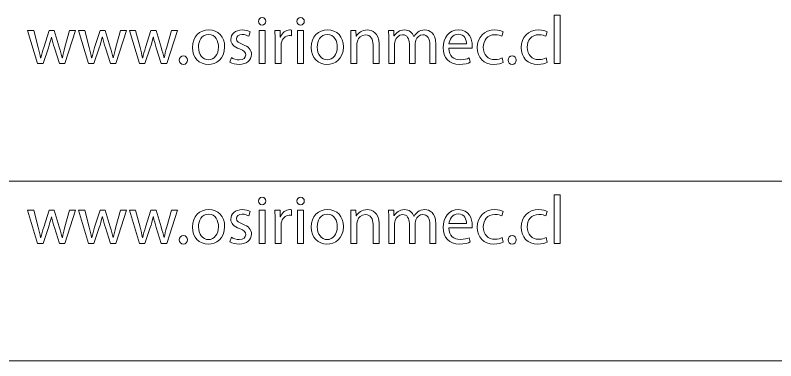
# Model space of a CAD drawing. Header units: inches. Extents: x 4400 to 4800, y 4100 to 4300.
# Drawn here: x 4435.5 to 4491.3, y 4127.5 to 4152.9 of the extents above; entities that cross this region are included whole.
import ezdxf

# ---------------------------------------------------------------- set-up
doc = ezdxf.new("R2010")
doc.units = ezdxf.units.IN
doc.header["$MEASUREMENT"] = 0
doc.layers.add('Capa 1', color=7, linetype='Continuous')

# ---------------------------------------------------------------- blocks, each defined once
blk = doc.blocks.new('block 13')
at = {"layer": 'Capa 1', "color": 1, "lineweight": 9, "true_color": 0xff0000}
for points in [[(4475.055, 4152.876), (4475.495, 4152.876), (4475.495, 4149.325), (4475.055, 4149.325), (4475.055, 4152.876)], [(4453.401, 4149.325), (4453.401, 4151.746), (4453.84, 4151.746), (4453.84, 4149.325), (4453.401, 4149.325)], [(4456.225, 4149.325), (4456.225, 4151.746), (4456.665, 4151.746), (4456.665, 4149.325), (4456.225, 4149.325)]]:
    blk.add_lwpolyline(points, dxfattribs=at)
for points, knots in [([(4453.89, 4152.426), (4453.896, 4152.275), (4453.785, 4152.156), (4453.61, 4152.156), (4453.455, 4152.156), (4453.345, 4152.275), (4453.345, 4152.426), (4453.345, 4152.581), (4453.46, 4152.701), (4453.62, 4152.701), (4453.785, 4152.701), (4453.89, 4152.581), (4453.89, 4152.426)], [0, 0, 0, 0, 1, 1, 1, 2, 2, 2, 3, 3, 3, 4, 4, 4, 4]), ([(4456.715, 4152.426), (4456.72, 4152.275), (4456.61, 4152.156), (4456.435, 4152.156), (4456.28, 4152.156), (4456.17, 4152.275), (4456.17, 4152.426), (4456.17, 4152.581), (4456.285, 4152.701), (4456.445, 4152.701), (4456.61, 4152.701), (4456.715, 4152.581), (4456.715, 4152.426)], [0, 0, 0, 0, 1, 1, 1, 2, 2, 2, 3, 3, 3, 4, 4, 4, 4]), ([(4450.866, 4150.555), (4450.866, 4149.66), (4450.246, 4149.27), (4449.661, 4149.27), (4449.006, 4149.27), (4448.501, 4149.75), (4448.501, 4150.515), (4448.501, 4151.325), (4449.03, 4151.8), (4449.7, 4151.8), (4450.396, 4151.8), (4450.866, 4151.295), (4450.866, 4150.555)], [0, 0, 0, 0, 1, 1, 1, 2, 2, 2, 3, 3, 3, 4, 4, 4, 4]), ([(4451.36, 4149.775), (4451.49, 4149.69), (4451.72, 4149.6), (4451.94, 4149.6), (4452.26, 4149.6), (4452.41, 4149.76), (4452.41, 4149.96), (4452.41, 4150.17), (4452.285, 4150.285), (4451.96, 4150.405), (4451.525, 4150.56), (4451.32, 4150.8), (4451.32, 4151.09), (4451.32, 4151.48), (4451.635, 4151.8), (4452.155, 4151.8), (4452.4, 4151.8), (4452.615, 4151.73), (4452.75, 4151.65), (4452.75, 4151.65), (4452.64, 4151.33), (4452.64, 4151.33), (4452.545, 4151.39), (4452.37, 4151.47), (4452.145, 4151.47), (4451.885, 4151.47), (4451.74, 4151.32), (4451.74, 4151.14), (4451.74, 4150.94), (4451.885, 4150.85), (4452.2, 4150.73), (4452.62, 4150.57), (4452.836, 4150.36), (4452.836, 4150), (4452.836, 4149.575), (4452.505, 4149.275), (4451.93, 4149.275), (4451.665, 4149.275), (4451.42, 4149.34), (4451.25, 4149.44), (4451.25, 4149.44), (4451.36, 4149.775), (4451.36, 4149.775)], [0, 0, 0, 0, 1, 1, 1, 2, 2, 2, 3, 3, 3, 4, 4, 4, 5, 5, 5, 6, 6, 6, 7, 7, 7, 8, 8, 8, 9, 9, 9, 10, 10, 10, 11, 11, 11, 12, 12, 12, 13, 13, 13, 14, 14, 14, 14]), ([(4454.57, 4150.99), (4454.57, 4151.275), (4454.565, 4151.52), (4454.55, 4151.746), (4454.55, 4151.746), (4454.935, 4151.746), (4454.935, 4151.746), (4454.935, 4151.746), (4454.95, 4151.27), (4454.95, 4151.27), (4454.95, 4151.27), (4454.97, 4151.27), (4454.97, 4151.27), (4455.08, 4151.595), (4455.346, 4151.8), (4455.641, 4151.8), (4455.69, 4151.8), (4455.726, 4151.796), (4455.766, 4151.786), (4455.766, 4151.786), (4455.766, 4151.37), (4455.766, 4151.37), (4455.72, 4151.38), (4455.676, 4151.385), (4455.615, 4151.385), (4455.305, 4151.385), (4455.086, 4151.15), (4455.026, 4150.82), (4455.016, 4150.76), (4455.006, 4150.69), (4455.006, 4150.615), (4455.006, 4150.615), (4455.006, 4149.325), (4455.006, 4149.325), (4455.006, 4149.325), (4454.57, 4149.325), (4454.57, 4149.325), (4454.57, 4149.325), (4454.57, 4150.99), (4454.57, 4150.99)], [0, 0, 0, 0, 1, 1, 1, 2, 2, 2, 3, 3, 3, 4, 4, 4, 5, 5, 5, 6, 6, 6, 7, 7, 7, 8, 8, 8, 9, 9, 9, 10, 10, 10, 11, 11, 11, 12, 12, 12, 13, 13, 13, 13]), ([(4459.585, 4150.555), (4459.585, 4149.66), (4458.965, 4149.27), (4458.38, 4149.27), (4457.725, 4149.27), (4457.22, 4149.75), (4457.22, 4150.515), (4457.22, 4151.325), (4457.75, 4151.8), (4458.42, 4151.8), (4459.115, 4151.8), (4459.585, 4151.295), (4459.585, 4150.555)], [0, 0, 0, 0, 1, 1, 1, 2, 2, 2, 3, 3, 3, 4, 4, 4, 4]), ([(4460.14, 4151.09), (4460.14, 4151.34), (4460.135, 4151.545), (4460.12, 4151.746), (4460.12, 4151.746), (4460.51, 4151.746), (4460.51, 4151.746), (4460.51, 4151.746), (4460.535, 4151.345), (4460.535, 4151.345), (4460.535, 4151.345), (4460.545, 4151.345), (4460.545, 4151.345), (4460.665, 4151.575), (4460.945, 4151.8), (4461.345, 4151.8), (4461.68, 4151.8), (4462.2, 4151.601), (4462.2, 4150.77), (4462.2, 4150.77), (4462.2, 4149.325), (4462.2, 4149.325), (4462.2, 4149.325), (4461.76, 4149.325), (4461.76, 4149.325), (4461.76, 4149.325), (4461.76, 4150.72), (4461.76, 4150.72), (4461.76, 4151.11), (4461.615, 4151.435), (4461.2, 4151.435), (4460.91, 4151.435), (4460.685, 4151.23), (4460.61, 4150.985), (4460.59, 4150.93), (4460.58, 4150.855), (4460.58, 4150.78), (4460.58, 4150.78), (4460.58, 4149.325), (4460.58, 4149.325), (4460.58, 4149.325), (4460.14, 4149.325), (4460.14, 4149.325), (4460.14, 4149.325), (4460.14, 4151.09), (4460.14, 4151.09)], [0, 0, 0, 0, 1, 1, 1, 2, 2, 2, 3, 3, 3, 4, 4, 4, 5, 5, 5, 6, 6, 6, 7, 7, 7, 8, 8, 8, 9, 9, 9, 10, 10, 10, 11, 11, 11, 12, 12, 12, 13, 13, 13, 14, 14, 14, 15, 15, 15, 15]), ([(4462.915, 4151.09), (4462.915, 4151.34), (4462.91, 4151.545), (4462.895, 4151.746), (4462.895, 4151.746), (4463.28, 4151.746), (4463.28, 4151.746), (4463.28, 4151.746), (4463.3, 4151.355), (4463.3, 4151.355), (4463.3, 4151.355), (4463.315, 4151.355), (4463.315, 4151.355), (4463.45, 4151.585), (4463.675, 4151.8), (4464.075, 4151.8), (4464.405, 4151.8), (4464.655, 4151.601), (4464.76, 4151.315), (4464.76, 4151.315), (4464.77, 4151.315), (4464.77, 4151.315), (4464.845, 4151.45), (4464.94, 4151.555), (4465.04, 4151.63), (4465.186, 4151.74), (4465.345, 4151.8), (4465.575, 4151.8), (4465.896, 4151.8), (4466.371, 4151.591), (4466.371, 4150.75), (4466.371, 4150.75), (4466.371, 4149.325), (4466.371, 4149.325), (4466.371, 4149.325), (4465.941, 4149.325), (4465.941, 4149.325), (4465.941, 4149.325), (4465.941, 4150.695), (4465.941, 4150.695), (4465.941, 4151.16), (4465.77, 4151.44), (4465.415, 4151.44), (4465.166, 4151.44), (4464.971, 4151.255), (4464.895, 4151.04), (4464.875, 4150.98), (4464.86, 4150.9), (4464.86, 4150.82), (4464.86, 4150.82), (4464.86, 4149.325), (4464.86, 4149.325), (4464.86, 4149.325), (4464.43, 4149.325), (4464.43, 4149.325), (4464.43, 4149.325), (4464.43, 4150.775), (4464.43, 4150.775), (4464.43, 4151.16), (4464.26, 4151.44), (4463.925, 4151.44), (4463.65, 4151.44), (4463.45, 4151.22), (4463.38, 4151), (4463.355, 4150.935), (4463.345, 4150.86), (4463.345, 4150.785), (4463.345, 4150.785), (4463.345, 4149.325), (4463.345, 4149.325), (4463.345, 4149.325), (4462.915, 4149.325), (4462.915, 4149.325), (4462.915, 4149.325), (4462.915, 4151.09), (4462.915, 4151.09)], [0, 0, 0, 0, 1, 1, 1, 2, 2, 2, 3, 3, 3, 4, 4, 4, 5, 5, 5, 6, 6, 6, 7, 7, 7, 8, 8, 8, 9, 9, 9, 10, 10, 10, 11, 11, 11, 12, 12, 12, 13, 13, 13, 14, 14, 14, 15, 15, 15, 16, 16, 16, 17, 17, 17, 18, 18, 18, 19, 19, 19, 20, 20, 20, 21, 21, 21, 22, 22, 22, 23, 23, 23, 24, 24, 24, 25, 25, 25, 25]), ([(4467.33, 4150.455), (4467.34, 4149.86), (4467.72, 4149.615), (4468.16, 4149.615), (4468.475, 4149.615), (4468.665, 4149.67), (4468.83, 4149.74), (4468.83, 4149.74), (4468.905, 4149.425), (4468.905, 4149.425), (4468.75, 4149.355), (4468.485, 4149.275), (4468.1, 4149.275), (4467.355, 4149.275), (4466.91, 4149.765), (4466.91, 4150.495), (4466.91, 4151.225), (4467.34, 4151.8), (4468.045, 4151.8), (4468.835, 4151.8), (4469.045, 4151.105), (4469.045, 4150.66), (4469.045, 4150.57), (4469.035, 4150.5), (4469.03, 4150.455), (4469.03, 4150.455), (4467.33, 4150.455), (4467.33, 4150.455)], [0, 0, 0, 0, 1, 1, 1, 2, 2, 2, 3, 3, 3, 4, 4, 4, 5, 5, 5, 6, 6, 6, 7, 7, 7, 8, 8, 8, 9, 9, 9, 9]), ([(4471.315, 4149.415), (4471.2, 4149.355), (4470.945, 4149.275), (4470.62, 4149.275), (4469.89, 4149.275), (4469.415, 4149.77), (4469.415, 4150.51), (4469.415, 4151.255), (4469.925, 4151.796), (4470.715, 4151.796), (4470.975, 4151.796), (4471.205, 4151.73), (4471.325, 4151.67), (4471.325, 4151.67), (4471.225, 4151.33), (4471.225, 4151.33), (4471.12, 4151.39), (4470.955, 4151.445), (4470.715, 4151.445), (4470.16, 4151.445), (4469.86, 4151.035), (4469.86, 4150.53), (4469.86, 4149.97), (4470.22, 4149.625), (4470.7, 4149.625), (4470.95, 4149.625), (4471.115, 4149.69), (4471.24, 4149.745), (4471.24, 4149.745), (4471.315, 4149.415), (4471.315, 4149.415)], [0, 0, 0, 0, 1, 1, 1, 2, 2, 2, 3, 3, 3, 4, 4, 4, 5, 5, 5, 6, 6, 6, 7, 7, 7, 8, 8, 8, 9, 9, 9, 10, 10, 10, 10]), ([(4474.54, 4149.415), (4474.425, 4149.355), (4474.17, 4149.275), (4473.845, 4149.275), (4473.115, 4149.275), (4472.64, 4149.77), (4472.64, 4150.51), (4472.64, 4151.255), (4473.15, 4151.796), (4473.94, 4151.796), (4474.2, 4151.796), (4474.43, 4151.73), (4474.55, 4151.67), (4474.55, 4151.67), (4474.45, 4151.33), (4474.45, 4151.33), (4474.345, 4151.39), (4474.18, 4151.445), (4473.94, 4151.445), (4473.385, 4151.445), (4473.085, 4151.035), (4473.085, 4150.53), (4473.085, 4149.97), (4473.445, 4149.625), (4473.925, 4149.625), (4474.175, 4149.625), (4474.34, 4149.69), (4474.465, 4149.745), (4474.465, 4149.745), (4474.54, 4149.415), (4474.54, 4149.415)], [0, 0, 0, 0, 1, 1, 1, 2, 2, 2, 3, 3, 3, 4, 4, 4, 5, 5, 5, 6, 6, 6, 7, 7, 7, 8, 8, 8, 9, 9, 9, 10, 10, 10, 10]), ([(4436.851, 4151.746), (4436.851, 4151.746), (4437.171, 4150.515), (4437.171, 4150.515), (4437.241, 4150.245), (4437.306, 4149.995), (4437.351, 4149.745), (4437.351, 4149.745), (4437.366, 4149.745), (4437.366, 4149.745), (4437.42, 4149.99), (4437.501, 4150.25), (4437.581, 4150.51), (4437.581, 4150.51), (4437.976, 4151.746), (4437.976, 4151.746), (4437.976, 4151.746), (4438.346, 4151.746), (4438.346, 4151.746), (4438.346, 4151.746), (4438.721, 4150.535), (4438.721, 4150.535), (4438.811, 4150.245), (4438.881, 4149.99), (4438.936, 4149.745), (4438.936, 4149.745), (4438.951, 4149.745), (4438.951, 4149.745), (4438.991, 4149.99), (4439.056, 4150.245), (4439.136, 4150.53), (4439.136, 4150.53), (4439.481, 4151.746), (4439.481, 4151.746), (4439.481, 4151.746), (4439.916, 4151.746), (4439.916, 4151.746), (4439.916, 4151.746), (4439.136, 4149.325), (4439.136, 4149.325), (4439.136, 4149.325), (4438.736, 4149.325), (4438.736, 4149.325), (4438.736, 4149.325), (4438.366, 4150.48), (4438.366, 4150.48), (4438.281, 4150.75), (4438.211, 4150.99), (4438.151, 4151.275), (4438.151, 4151.275), (4438.141, 4151.275), (4438.141, 4151.275), (4438.081, 4150.985), (4438.006, 4150.735), (4437.921, 4150.475), (4437.921, 4150.475), (4437.531, 4149.325), (4437.531, 4149.325), (4437.531, 4149.325), (4437.131, 4149.325), (4437.131, 4149.325), (4437.131, 4149.325), (4436.4, 4151.746), (4436.4, 4151.746), (4436.4, 4151.746), (4436.851, 4151.746), (4436.851, 4151.746)], [0, 0, 0, 0, 1, 1, 1, 2, 2, 2, 3, 3, 3, 4, 4, 4, 5, 5, 5, 6, 6, 6, 7, 7, 7, 8, 8, 8, 9, 9, 9, 10, 10, 10, 11, 11, 11, 12, 12, 12, 13, 13, 13, 14, 14, 14, 15, 15, 15, 16, 16, 16, 17, 17, 17, 18, 18, 18, 19, 19, 19, 20, 20, 20, 21, 21, 21, 22, 22, 22, 22]), ([(4440.591, 4151.746), (4440.591, 4151.746), (4440.911, 4150.515), (4440.911, 4150.515), (4440.981, 4150.245), (4441.046, 4149.995), (4441.091, 4149.745), (4441.091, 4149.745), (4441.106, 4149.745), (4441.106, 4149.745), (4441.16, 4149.99), (4441.241, 4150.25), (4441.321, 4150.51), (4441.321, 4150.51), (4441.716, 4151.746), (4441.716, 4151.746), (4441.716, 4151.746), (4442.086, 4151.746), (4442.086, 4151.746), (4442.086, 4151.746), (4442.461, 4150.535), (4442.461, 4150.535), (4442.551, 4150.245), (4442.621, 4149.99), (4442.676, 4149.745), (4442.676, 4149.745), (4442.691, 4149.745), (4442.691, 4149.745), (4442.731, 4149.99), (4442.796, 4150.245), (4442.876, 4150.53), (4442.876, 4150.53), (4443.221, 4151.746), (4443.221, 4151.746), (4443.221, 4151.746), (4443.656, 4151.746), (4443.656, 4151.746), (4443.656, 4151.746), (4442.876, 4149.325), (4442.876, 4149.325), (4442.876, 4149.325), (4442.476, 4149.325), (4442.476, 4149.325), (4442.476, 4149.325), (4442.106, 4150.48), (4442.106, 4150.48), (4442.021, 4150.75), (4441.951, 4150.99), (4441.891, 4151.275), (4441.891, 4151.275), (4441.881, 4151.275), (4441.881, 4151.275), (4441.821, 4150.985), (4441.746, 4150.735), (4441.661, 4150.475), (4441.661, 4150.475), (4441.271, 4149.325), (4441.271, 4149.325), (4441.271, 4149.325), (4440.871, 4149.325), (4440.871, 4149.325), (4440.871, 4149.325), (4440.14, 4151.746), (4440.14, 4151.746), (4440.14, 4151.746), (4440.591, 4151.746), (4440.591, 4151.746)], [0, 0, 0, 0, 1, 1, 1, 2, 2, 2, 3, 3, 3, 4, 4, 4, 5, 5, 5, 6, 6, 6, 7, 7, 7, 8, 8, 8, 9, 9, 9, 10, 10, 10, 11, 11, 11, 12, 12, 12, 13, 13, 13, 14, 14, 14, 15, 15, 15, 16, 16, 16, 17, 17, 17, 18, 18, 18, 19, 19, 19, 20, 20, 20, 21, 21, 21, 22, 22, 22, 22]), ([(4444.331, 4151.746), (4444.331, 4151.746), (4444.651, 4150.515), (4444.651, 4150.515), (4444.721, 4150.245), (4444.786, 4149.995), (4444.831, 4149.745), (4444.831, 4149.745), (4444.846, 4149.745), (4444.846, 4149.745), (4444.9, 4149.99), (4444.981, 4150.25), (4445.061, 4150.51), (4445.061, 4150.51), (4445.456, 4151.746), (4445.456, 4151.746), (4445.456, 4151.746), (4445.826, 4151.746), (4445.826, 4151.746), (4445.826, 4151.746), (4446.201, 4150.535), (4446.201, 4150.535), (4446.291, 4150.245), (4446.361, 4149.99), (4446.416, 4149.745), (4446.416, 4149.745), (4446.431, 4149.745), (4446.431, 4149.745), (4446.471, 4149.99), (4446.536, 4150.245), (4446.616, 4150.53), (4446.616, 4150.53), (4446.961, 4151.746), (4446.961, 4151.746), (4446.961, 4151.746), (4447.396, 4151.746), (4447.396, 4151.746), (4447.396, 4151.746), (4446.616, 4149.325), (4446.616, 4149.325), (4446.616, 4149.325), (4446.216, 4149.325), (4446.216, 4149.325), (4446.216, 4149.325), (4445.846, 4150.48), (4445.846, 4150.48), (4445.761, 4150.75), (4445.691, 4150.99), (4445.631, 4151.275), (4445.631, 4151.275), (4445.621, 4151.275), (4445.621, 4151.275), (4445.561, 4150.985), (4445.486, 4150.735), (4445.401, 4150.475), (4445.401, 4150.475), (4445.011, 4149.325), (4445.011, 4149.325), (4445.011, 4149.325), (4444.611, 4149.325), (4444.611, 4149.325), (4444.611, 4149.325), (4443.88, 4151.746), (4443.88, 4151.746), (4443.88, 4151.746), (4444.331, 4151.746), (4444.331, 4151.746)], [0, 0, 0, 0, 1, 1, 1, 2, 2, 2, 3, 3, 3, 4, 4, 4, 5, 5, 5, 6, 6, 6, 7, 7, 7, 8, 8, 8, 9, 9, 9, 10, 10, 10, 11, 11, 11, 12, 12, 12, 13, 13, 13, 14, 14, 14, 15, 15, 15, 16, 16, 16, 17, 17, 17, 18, 18, 18, 19, 19, 19, 20, 20, 20, 21, 21, 21, 22, 22, 22, 22]), ([(4448.945, 4150.53), (4448.945, 4150), (4449.251, 4149.6), (4449.681, 4149.6), (4450.101, 4149.6), (4450.416, 4149.995), (4450.416, 4150.54), (4450.416, 4150.95), (4450.211, 4151.47), (4449.69, 4151.47), (4449.171, 4151.47), (4448.945, 4150.99), (4448.945, 4150.53)], [0, 0, 0, 0, 1, 1, 1, 2, 2, 2, 3, 3, 3, 4, 4, 4, 4]), ([(4457.665, 4150.53), (4457.665, 4150), (4457.97, 4149.6), (4458.4, 4149.6), (4458.82, 4149.6), (4459.135, 4149.995), (4459.135, 4150.54), (4459.135, 4150.95), (4458.93, 4151.47), (4458.41, 4151.47), (4457.89, 4151.47), (4457.665, 4150.99), (4457.665, 4150.53)], [0, 0, 0, 0, 1, 1, 1, 2, 2, 2, 3, 3, 3, 4, 4, 4, 4]), ([(4468.62, 4150.77), (4468.625, 4151.05), (4468.505, 4151.485), (4468.01, 4151.485), (4467.565, 4151.485), (4467.37, 4151.075), (4467.335, 4150.77), (4467.335, 4150.77), (4468.62, 4150.77), (4468.62, 4150.77)], [0, 0, 0, 0, 1, 1, 1, 2, 2, 2, 3, 3, 3, 3]), ([(4447.536, 4149.585), (4447.536, 4149.77), (4447.661, 4149.9), (4447.836, 4149.9), (4448.011, 4149.9), (4448.131, 4149.77), (4448.131, 4149.585), (4448.131, 4149.405), (4448.015, 4149.27), (4447.83, 4149.27), (4447.655, 4149.27), (4447.536, 4149.405), (4447.536, 4149.585)], [0, 0, 0, 0, 1, 1, 1, 2, 2, 2, 3, 3, 3, 4, 4, 4, 4]), ([(4471.675, 4149.585), (4471.675, 4149.77), (4471.8, 4149.9), (4471.975, 4149.9), (4472.15, 4149.9), (4472.27, 4149.77), (4472.27, 4149.585), (4472.27, 4149.405), (4472.155, 4149.27), (4471.97, 4149.27), (4471.795, 4149.27), (4471.675, 4149.405), (4471.675, 4149.585)], [0, 0, 0, 0, 1, 1, 1, 2, 2, 2, 3, 3, 3, 4, 4, 4, 4])]:
    blk.add_open_spline(points, degree=3, knots=knots, dxfattribs=at)
blk = doc.blocks.new('block 14')
at = {"layer": 'Capa 1', "color": 1, "lineweight": 9, "true_color": 0xff0000}
for points in [[(4475.055, 4139.701), (4475.495, 4139.701), (4475.495, 4136.151), (4475.055, 4136.151), (4475.055, 4139.701)], [(4453.401, 4136.151), (4453.401, 4138.572), (4453.84, 4138.572), (4453.84, 4136.151), (4453.401, 4136.151)], [(4456.225, 4136.151), (4456.225, 4138.572), (4456.665, 4138.572), (4456.665, 4136.151), (4456.225, 4136.151)]]:
    blk.add_lwpolyline(points, dxfattribs=at)
for points, knots in [([(4453.89, 4139.252), (4453.896, 4139.101), (4453.785, 4138.981), (4453.61, 4138.981), (4453.455, 4138.981), (4453.345, 4139.101), (4453.345, 4139.252), (4453.345, 4139.407), (4453.46, 4139.526), (4453.62, 4139.526), (4453.785, 4139.526), (4453.89, 4139.407), (4453.89, 4139.252)], [0, 0, 0, 0, 1, 1, 1, 2, 2, 2, 3, 3, 3, 4, 4, 4, 4]), ([(4456.715, 4139.252), (4456.72, 4139.101), (4456.61, 4138.981), (4456.435, 4138.981), (4456.28, 4138.981), (4456.17, 4139.101), (4456.17, 4139.252), (4456.17, 4139.407), (4456.285, 4139.526), (4456.445, 4139.526), (4456.61, 4139.526), (4456.715, 4139.407), (4456.715, 4139.252)], [0, 0, 0, 0, 1, 1, 1, 2, 2, 2, 3, 3, 3, 4, 4, 4, 4]), ([(4436.851, 4138.572), (4436.851, 4138.572), (4437.171, 4137.341), (4437.171, 4137.341), (4437.241, 4137.071), (4437.306, 4136.821), (4437.351, 4136.571), (4437.351, 4136.571), (4437.366, 4136.571), (4437.366, 4136.571), (4437.42, 4136.816), (4437.501, 4137.076), (4437.581, 4137.336), (4437.581, 4137.336), (4437.976, 4138.572), (4437.976, 4138.572), (4437.976, 4138.572), (4438.346, 4138.572), (4438.346, 4138.572), (4438.346, 4138.572), (4438.721, 4137.361), (4438.721, 4137.361), (4438.811, 4137.071), (4438.881, 4136.816), (4438.936, 4136.571), (4438.936, 4136.571), (4438.951, 4136.571), (4438.951, 4136.571), (4438.991, 4136.816), (4439.056, 4137.071), (4439.136, 4137.356), (4439.136, 4137.356), (4439.481, 4138.572), (4439.481, 4138.572), (4439.481, 4138.572), (4439.916, 4138.572), (4439.916, 4138.572), (4439.916, 4138.572), (4439.136, 4136.151), (4439.136, 4136.151), (4439.136, 4136.151), (4438.736, 4136.151), (4438.736, 4136.151), (4438.736, 4136.151), (4438.366, 4137.306), (4438.366, 4137.306), (4438.281, 4137.576), (4438.211, 4137.816), (4438.151, 4138.101), (4438.151, 4138.101), (4438.141, 4138.101), (4438.141, 4138.101), (4438.081, 4137.811), (4438.006, 4137.561), (4437.921, 4137.301), (4437.921, 4137.301), (4437.531, 4136.151), (4437.531, 4136.151), (4437.531, 4136.151), (4437.131, 4136.151), (4437.131, 4136.151), (4437.131, 4136.151), (4436.4, 4138.572), (4436.4, 4138.572), (4436.4, 4138.572), (4436.851, 4138.572), (4436.851, 4138.572)], [0, 0, 0, 0, 1, 1, 1, 2, 2, 2, 3, 3, 3, 4, 4, 4, 5, 5, 5, 6, 6, 6, 7, 7, 7, 8, 8, 8, 9, 9, 9, 10, 10, 10, 11, 11, 11, 12, 12, 12, 13, 13, 13, 14, 14, 14, 15, 15, 15, 16, 16, 16, 17, 17, 17, 18, 18, 18, 19, 19, 19, 20, 20, 20, 21, 21, 21, 22, 22, 22, 22]), ([(4440.591, 4138.572), (4440.591, 4138.572), (4440.911, 4137.341), (4440.911, 4137.341), (4440.981, 4137.071), (4441.046, 4136.821), (4441.091, 4136.571), (4441.091, 4136.571), (4441.106, 4136.571), (4441.106, 4136.571), (4441.16, 4136.816), (4441.241, 4137.076), (4441.321, 4137.336), (4441.321, 4137.336), (4441.716, 4138.572), (4441.716, 4138.572), (4441.716, 4138.572), (4442.086, 4138.572), (4442.086, 4138.572), (4442.086, 4138.572), (4442.461, 4137.361), (4442.461, 4137.361), (4442.551, 4137.071), (4442.621, 4136.816), (4442.676, 4136.571), (4442.676, 4136.571), (4442.691, 4136.571), (4442.691, 4136.571), (4442.731, 4136.816), (4442.796, 4137.071), (4442.876, 4137.356), (4442.876, 4137.356), (4443.221, 4138.572), (4443.221, 4138.572), (4443.221, 4138.572), (4443.656, 4138.572), (4443.656, 4138.572), (4443.656, 4138.572), (4442.876, 4136.151), (4442.876, 4136.151), (4442.876, 4136.151), (4442.476, 4136.151), (4442.476, 4136.151), (4442.476, 4136.151), (4442.106, 4137.306), (4442.106, 4137.306), (4442.021, 4137.576), (4441.951, 4137.816), (4441.891, 4138.101), (4441.891, 4138.101), (4441.881, 4138.101), (4441.881, 4138.101), (4441.821, 4137.811), (4441.746, 4137.561), (4441.661, 4137.301), (4441.661, 4137.301), (4441.271, 4136.151), (4441.271, 4136.151), (4441.271, 4136.151), (4440.871, 4136.151), (4440.871, 4136.151), (4440.871, 4136.151), (4440.14, 4138.572), (4440.14, 4138.572), (4440.14, 4138.572), (4440.591, 4138.572), (4440.591, 4138.572)], [0, 0, 0, 0, 1, 1, 1, 2, 2, 2, 3, 3, 3, 4, 4, 4, 5, 5, 5, 6, 6, 6, 7, 7, 7, 8, 8, 8, 9, 9, 9, 10, 10, 10, 11, 11, 11, 12, 12, 12, 13, 13, 13, 14, 14, 14, 15, 15, 15, 16, 16, 16, 17, 17, 17, 18, 18, 18, 19, 19, 19, 20, 20, 20, 21, 21, 21, 22, 22, 22, 22]), ([(4444.331, 4138.572), (4444.331, 4138.572), (4444.651, 4137.341), (4444.651, 4137.341), (4444.721, 4137.071), (4444.786, 4136.821), (4444.831, 4136.571), (4444.831, 4136.571), (4444.846, 4136.571), (4444.846, 4136.571), (4444.9, 4136.816), (4444.981, 4137.076), (4445.061, 4137.336), (4445.061, 4137.336), (4445.456, 4138.572), (4445.456, 4138.572), (4445.456, 4138.572), (4445.826, 4138.572), (4445.826, 4138.572), (4445.826, 4138.572), (4446.201, 4137.361), (4446.201, 4137.361), (4446.291, 4137.071), (4446.361, 4136.816), (4446.416, 4136.571), (4446.416, 4136.571), (4446.431, 4136.571), (4446.431, 4136.571), (4446.471, 4136.816), (4446.536, 4137.071), (4446.616, 4137.356), (4446.616, 4137.356), (4446.961, 4138.572), (4446.961, 4138.572), (4446.961, 4138.572), (4447.396, 4138.572), (4447.396, 4138.572), (4447.396, 4138.572), (4446.616, 4136.151), (4446.616, 4136.151), (4446.616, 4136.151), (4446.216, 4136.151), (4446.216, 4136.151), (4446.216, 4136.151), (4445.846, 4137.306), (4445.846, 4137.306), (4445.761, 4137.576), (4445.691, 4137.816), (4445.631, 4138.101), (4445.631, 4138.101), (4445.621, 4138.101), (4445.621, 4138.101), (4445.561, 4137.811), (4445.486, 4137.561), (4445.401, 4137.301), (4445.401, 4137.301), (4445.011, 4136.151), (4445.011, 4136.151), (4445.011, 4136.151), (4444.611, 4136.151), (4444.611, 4136.151), (4444.611, 4136.151), (4443.88, 4138.572), (4443.88, 4138.572), (4443.88, 4138.572), (4444.331, 4138.572), (4444.331, 4138.572)], [0, 0, 0, 0, 1, 1, 1, 2, 2, 2, 3, 3, 3, 4, 4, 4, 5, 5, 5, 6, 6, 6, 7, 7, 7, 8, 8, 8, 9, 9, 9, 10, 10, 10, 11, 11, 11, 12, 12, 12, 13, 13, 13, 14, 14, 14, 15, 15, 15, 16, 16, 16, 17, 17, 17, 18, 18, 18, 19, 19, 19, 20, 20, 20, 21, 21, 21, 22, 22, 22, 22]), ([(4450.866, 4137.381), (4450.866, 4136.486), (4450.246, 4136.096), (4449.661, 4136.096), (4449.006, 4136.096), (4448.501, 4136.576), (4448.501, 4137.341), (4448.501, 4138.151), (4449.03, 4138.626), (4449.7, 4138.626), (4450.396, 4138.626), (4450.866, 4138.121), (4450.866, 4137.381)], [0, 0, 0, 0, 1, 1, 1, 2, 2, 2, 3, 3, 3, 4, 4, 4, 4]), ([(4451.36, 4136.601), (4451.49, 4136.516), (4451.72, 4136.426), (4451.94, 4136.426), (4452.26, 4136.426), (4452.41, 4136.586), (4452.41, 4136.786), (4452.41, 4136.996), (4452.285, 4137.111), (4451.96, 4137.231), (4451.525, 4137.386), (4451.32, 4137.626), (4451.32, 4137.916), (4451.32, 4138.306), (4451.635, 4138.626), (4452.155, 4138.626), (4452.4, 4138.626), (4452.615, 4138.556), (4452.75, 4138.476), (4452.75, 4138.476), (4452.64, 4138.156), (4452.64, 4138.156), (4452.545, 4138.216), (4452.37, 4138.296), (4452.145, 4138.296), (4451.885, 4138.296), (4451.74, 4138.146), (4451.74, 4137.966), (4451.74, 4137.766), (4451.885, 4137.676), (4452.2, 4137.556), (4452.62, 4137.396), (4452.836, 4137.186), (4452.836, 4136.826), (4452.836, 4136.401), (4452.505, 4136.101), (4451.93, 4136.101), (4451.665, 4136.101), (4451.42, 4136.166), (4451.25, 4136.266), (4451.25, 4136.266), (4451.36, 4136.601), (4451.36, 4136.601)], [0, 0, 0, 0, 1, 1, 1, 2, 2, 2, 3, 3, 3, 4, 4, 4, 5, 5, 5, 6, 6, 6, 7, 7, 7, 8, 8, 8, 9, 9, 9, 10, 10, 10, 11, 11, 11, 12, 12, 12, 13, 13, 13, 14, 14, 14, 14]), ([(4454.57, 4137.816), (4454.57, 4138.101), (4454.565, 4138.346), (4454.55, 4138.572), (4454.55, 4138.572), (4454.935, 4138.572), (4454.935, 4138.572), (4454.935, 4138.572), (4454.95, 4138.096), (4454.95, 4138.096), (4454.95, 4138.096), (4454.97, 4138.096), (4454.97, 4138.096), (4455.08, 4138.421), (4455.346, 4138.626), (4455.641, 4138.626), (4455.69, 4138.626), (4455.726, 4138.621), (4455.766, 4138.611), (4455.766, 4138.611), (4455.766, 4138.196), (4455.766, 4138.196), (4455.72, 4138.206), (4455.676, 4138.211), (4455.615, 4138.211), (4455.305, 4138.211), (4455.086, 4137.976), (4455.026, 4137.646), (4455.016, 4137.586), (4455.006, 4137.516), (4455.006, 4137.441), (4455.006, 4137.441), (4455.006, 4136.151), (4455.006, 4136.151), (4455.006, 4136.151), (4454.57, 4136.151), (4454.57, 4136.151), (4454.57, 4136.151), (4454.57, 4137.816), (4454.57, 4137.816)], [0, 0, 0, 0, 1, 1, 1, 2, 2, 2, 3, 3, 3, 4, 4, 4, 5, 5, 5, 6, 6, 6, 7, 7, 7, 8, 8, 8, 9, 9, 9, 10, 10, 10, 11, 11, 11, 12, 12, 12, 13, 13, 13, 13]), ([(4459.585, 4137.381), (4459.585, 4136.486), (4458.965, 4136.096), (4458.38, 4136.096), (4457.725, 4136.096), (4457.22, 4136.576), (4457.22, 4137.341), (4457.22, 4138.151), (4457.75, 4138.626), (4458.42, 4138.626), (4459.115, 4138.626), (4459.585, 4138.121), (4459.585, 4137.381)], [0, 0, 0, 0, 1, 1, 1, 2, 2, 2, 3, 3, 3, 4, 4, 4, 4]), ([(4460.14, 4137.916), (4460.14, 4138.166), (4460.135, 4138.371), (4460.12, 4138.572), (4460.12, 4138.572), (4460.51, 4138.572), (4460.51, 4138.572), (4460.51, 4138.572), (4460.535, 4138.171), (4460.535, 4138.171), (4460.535, 4138.171), (4460.545, 4138.171), (4460.545, 4138.171), (4460.665, 4138.401), (4460.945, 4138.626), (4461.345, 4138.626), (4461.68, 4138.626), (4462.2, 4138.426), (4462.2, 4137.596), (4462.2, 4137.596), (4462.2, 4136.151), (4462.2, 4136.151), (4462.2, 4136.151), (4461.76, 4136.151), (4461.76, 4136.151), (4461.76, 4136.151), (4461.76, 4137.546), (4461.76, 4137.546), (4461.76, 4137.936), (4461.615, 4138.261), (4461.2, 4138.261), (4460.91, 4138.261), (4460.685, 4138.056), (4460.61, 4137.811), (4460.59, 4137.756), (4460.58, 4137.681), (4460.58, 4137.606), (4460.58, 4137.606), (4460.58, 4136.151), (4460.58, 4136.151), (4460.58, 4136.151), (4460.14, 4136.151), (4460.14, 4136.151), (4460.14, 4136.151), (4460.14, 4137.916), (4460.14, 4137.916)], [0, 0, 0, 0, 1, 1, 1, 2, 2, 2, 3, 3, 3, 4, 4, 4, 5, 5, 5, 6, 6, 6, 7, 7, 7, 8, 8, 8, 9, 9, 9, 10, 10, 10, 11, 11, 11, 12, 12, 12, 13, 13, 13, 14, 14, 14, 15, 15, 15, 15]), ([(4462.915, 4137.916), (4462.915, 4138.166), (4462.91, 4138.371), (4462.895, 4138.572), (4462.895, 4138.572), (4463.28, 4138.572), (4463.28, 4138.572), (4463.28, 4138.572), (4463.3, 4138.181), (4463.3, 4138.181), (4463.3, 4138.181), (4463.315, 4138.181), (4463.315, 4138.181), (4463.45, 4138.411), (4463.675, 4138.626), (4464.075, 4138.626), (4464.405, 4138.626), (4464.655, 4138.426), (4464.76, 4138.141), (4464.76, 4138.141), (4464.77, 4138.141), (4464.77, 4138.141), (4464.845, 4138.276), (4464.94, 4138.381), (4465.04, 4138.456), (4465.186, 4138.566), (4465.345, 4138.626), (4465.575, 4138.626), (4465.896, 4138.626), (4466.371, 4138.416), (4466.371, 4137.576), (4466.371, 4137.576), (4466.371, 4136.151), (4466.371, 4136.151), (4466.371, 4136.151), (4465.941, 4136.151), (4465.941, 4136.151), (4465.941, 4136.151), (4465.941, 4137.521), (4465.941, 4137.521), (4465.941, 4137.986), (4465.77, 4138.266), (4465.415, 4138.266), (4465.166, 4138.266), (4464.971, 4138.081), (4464.895, 4137.866), (4464.875, 4137.806), (4464.86, 4137.726), (4464.86, 4137.646), (4464.86, 4137.646), (4464.86, 4136.151), (4464.86, 4136.151), (4464.86, 4136.151), (4464.43, 4136.151), (4464.43, 4136.151), (4464.43, 4136.151), (4464.43, 4137.601), (4464.43, 4137.601), (4464.43, 4137.986), (4464.26, 4138.266), (4463.925, 4138.266), (4463.65, 4138.266), (4463.45, 4138.046), (4463.38, 4137.826), (4463.355, 4137.761), (4463.345, 4137.686), (4463.345, 4137.611), (4463.345, 4137.611), (4463.345, 4136.151), (4463.345, 4136.151), (4463.345, 4136.151), (4462.915, 4136.151), (4462.915, 4136.151), (4462.915, 4136.151), (4462.915, 4137.916), (4462.915, 4137.916)], [0, 0, 0, 0, 1, 1, 1, 2, 2, 2, 3, 3, 3, 4, 4, 4, 5, 5, 5, 6, 6, 6, 7, 7, 7, 8, 8, 8, 9, 9, 9, 10, 10, 10, 11, 11, 11, 12, 12, 12, 13, 13, 13, 14, 14, 14, 15, 15, 15, 16, 16, 16, 17, 17, 17, 18, 18, 18, 19, 19, 19, 20, 20, 20, 21, 21, 21, 22, 22, 22, 23, 23, 23, 24, 24, 24, 25, 25, 25, 25]), ([(4467.33, 4137.281), (4467.34, 4136.686), (4467.72, 4136.441), (4468.16, 4136.441), (4468.475, 4136.441), (4468.665, 4136.496), (4468.83, 4136.566), (4468.83, 4136.566), (4468.905, 4136.251), (4468.905, 4136.251), (4468.75, 4136.181), (4468.485, 4136.101), (4468.1, 4136.101), (4467.355, 4136.101), (4466.91, 4136.591), (4466.91, 4137.321), (4466.91, 4138.051), (4467.34, 4138.626), (4468.045, 4138.626), (4468.835, 4138.626), (4469.045, 4137.931), (4469.045, 4137.486), (4469.045, 4137.396), (4469.035, 4137.326), (4469.03, 4137.281), (4469.03, 4137.281), (4467.33, 4137.281), (4467.33, 4137.281)], [0, 0, 0, 0, 1, 1, 1, 2, 2, 2, 3, 3, 3, 4, 4, 4, 5, 5, 5, 6, 6, 6, 7, 7, 7, 8, 8, 8, 9, 9, 9, 9]), ([(4471.315, 4136.241), (4471.2, 4136.181), (4470.945, 4136.101), (4470.62, 4136.101), (4469.89, 4136.101), (4469.415, 4136.596), (4469.415, 4137.336), (4469.415, 4138.081), (4469.925, 4138.621), (4470.715, 4138.621), (4470.975, 4138.621), (4471.205, 4138.556), (4471.325, 4138.496), (4471.325, 4138.496), (4471.225, 4138.156), (4471.225, 4138.156), (4471.12, 4138.216), (4470.955, 4138.271), (4470.715, 4138.271), (4470.16, 4138.271), (4469.86, 4137.861), (4469.86, 4137.356), (4469.86, 4136.796), (4470.22, 4136.451), (4470.7, 4136.451), (4470.95, 4136.451), (4471.115, 4136.516), (4471.24, 4136.571), (4471.24, 4136.571), (4471.315, 4136.241), (4471.315, 4136.241)], [0, 0, 0, 0, 1, 1, 1, 2, 2, 2, 3, 3, 3, 4, 4, 4, 5, 5, 5, 6, 6, 6, 7, 7, 7, 8, 8, 8, 9, 9, 9, 10, 10, 10, 10]), ([(4474.54, 4136.241), (4474.425, 4136.181), (4474.17, 4136.101), (4473.845, 4136.101), (4473.115, 4136.101), (4472.64, 4136.596), (4472.64, 4137.336), (4472.64, 4138.081), (4473.15, 4138.621), (4473.94, 4138.621), (4474.2, 4138.621), (4474.43, 4138.556), (4474.55, 4138.496), (4474.55, 4138.496), (4474.45, 4138.156), (4474.45, 4138.156), (4474.345, 4138.216), (4474.18, 4138.271), (4473.94, 4138.271), (4473.385, 4138.271), (4473.085, 4137.861), (4473.085, 4137.356), (4473.085, 4136.796), (4473.445, 4136.451), (4473.925, 4136.451), (4474.175, 4136.451), (4474.34, 4136.516), (4474.465, 4136.571), (4474.465, 4136.571), (4474.54, 4136.241), (4474.54, 4136.241)], [0, 0, 0, 0, 1, 1, 1, 2, 2, 2, 3, 3, 3, 4, 4, 4, 5, 5, 5, 6, 6, 6, 7, 7, 7, 8, 8, 8, 9, 9, 9, 10, 10, 10, 10]), ([(4448.945, 4137.356), (4448.945, 4136.826), (4449.251, 4136.426), (4449.681, 4136.426), (4450.101, 4136.426), (4450.416, 4136.821), (4450.416, 4137.366), (4450.416, 4137.776), (4450.211, 4138.296), (4449.69, 4138.296), (4449.171, 4138.296), (4448.945, 4137.816), (4448.945, 4137.356)], [0, 0, 0, 0, 1, 1, 1, 2, 2, 2, 3, 3, 3, 4, 4, 4, 4]), ([(4457.665, 4137.356), (4457.665, 4136.826), (4457.97, 4136.426), (4458.4, 4136.426), (4458.82, 4136.426), (4459.135, 4136.821), (4459.135, 4137.366), (4459.135, 4137.776), (4458.93, 4138.296), (4458.41, 4138.296), (4457.89, 4138.296), (4457.665, 4137.816), (4457.665, 4137.356)], [0, 0, 0, 0, 1, 1, 1, 2, 2, 2, 3, 3, 3, 4, 4, 4, 4]), ([(4468.62, 4137.596), (4468.625, 4137.876), (4468.505, 4138.311), (4468.01, 4138.311), (4467.565, 4138.311), (4467.37, 4137.901), (4467.335, 4137.596), (4467.335, 4137.596), (4468.62, 4137.596), (4468.62, 4137.596)], [0, 0, 0, 0, 1, 1, 1, 2, 2, 2, 3, 3, 3, 3]), ([(4447.536, 4136.411), (4447.536, 4136.596), (4447.661, 4136.726), (4447.836, 4136.726), (4448.011, 4136.726), (4448.131, 4136.596), (4448.131, 4136.411), (4448.131, 4136.231), (4448.015, 4136.096), (4447.83, 4136.096), (4447.655, 4136.096), (4447.536, 4136.231), (4447.536, 4136.411)], [0, 0, 0, 0, 1, 1, 1, 2, 2, 2, 3, 3, 3, 4, 4, 4, 4]), ([(4471.675, 4136.411), (4471.675, 4136.596), (4471.8, 4136.726), (4471.975, 4136.726), (4472.15, 4136.726), (4472.27, 4136.596), (4472.27, 4136.411), (4472.27, 4136.231), (4472.155, 4136.096), (4471.97, 4136.096), (4471.795, 4136.096), (4471.675, 4136.231), (4471.675, 4136.411)], [0, 0, 0, 0, 1, 1, 1, 2, 2, 2, 3, 3, 3, 4, 4, 4, 4])]:
    blk.add_open_spline(points, degree=3, knots=knots, dxfattribs=at)

msp = doc.modelspace()

# ---------------------------------------------------------------- linework, layer by layer
at = {"layer": 'Capa 1', "color": 7, "lineweight": 9, "true_color": 0xffffff}
msp.add_open_spline([(4455.003, 4140.716), (4455.003, 4140.716), (4412.309, 4140.716), (4412.309, 4140.716), (4409.241, 4140.716), (4406.671, 4138.544), (4406.004, 4135.629), (4406.004, 4135.629), (4406.004, 4135.628), (4406.004, 4135.628), (4406.004, 4135.628), (4415.797, 4135.628), (4415.797, 4135.628), (4415.797, 4135.628), (4415.797, 4135.628), (4415.797, 4135.628), (4415.797, 4135.905), (4416.021, 4136.128), (4416.297, 4136.128), (4416.574, 4136.128), (4416.797, 4135.905), (4416.797, 4135.628), (4416.797, 4135.352), (4416.574, 4135.128), (4416.337, 4135.128), (4416.337, 4135.128), (4416.337, 4133.128), (4416.337, 4133.128), (4416.574, 4133.128), (4416.797, 4132.905), (4416.797, 4132.628), (4416.797, 4132.352), (4416.574, 4132.128), (4416.297, 4132.128), (4416.021, 4132.128), (4415.797, 4132.352), (4415.797, 4132.628), (4415.797, 4132.628), (4406.004, 4132.628), (4406.004, 4132.628), (4406.004, 4132.628), (4406.004, 4132.628), (4406.004, 4132.628), (4406.671, 4129.713), (4409.241, 4127.541), (4412.309, 4127.541), (4412.309, 4127.541), (4455.003, 4127.541), (4455.003, 4127.541), (4455.003, 4127.541), (4497.698, 4127.541), (4497.698, 4127.541), (4500.766, 4127.541), (4503.336, 4129.713), (4504.003, 4132.628), (4504.003, 4132.628), (4504.003, 4132.629), (4504.003, 4132.629), (4504.003, 4132.629), (4494.207, 4132.629), (4494.207, 4132.629), (4494.207, 4132.352), (4493.984, 4132.129), (4493.707, 4132.129), (4493.431, 4132.129), (4493.207, 4132.352), (4493.207, 4132.629), (4493.207, 4132.905), (4493.431, 4133.129), (4493.678, 4133.158), (4493.678, 4133.158), (4493.678, 4135.158), (4493.678, 4135.158), (4493.431, 4135.129), (4493.207, 4135.352), (4493.207, 4135.629), (4493.207, 4135.905), (4493.431, 4136.129), (4493.707, 4136.129), (4493.984, 4136.129), (4494.207, 4135.905), (4494.207, 4135.629), (4494.207, 4135.629), (4494.207, 4135.629), (4494.207, 4135.629), (4494.207, 4135.629), (4504.002, 4135.629), (4504.002, 4135.629), (4504.002, 4135.629), (4504.003, 4135.629), (4504.003, 4135.629), (4503.336, 4138.544), (4500.766, 4140.716), (4497.698, 4140.716), (4497.698, 4140.716), (4455.003, 4140.716), (4455.003, 4140.716)], degree=3, knots=[0, 0, 0, 0, 1, 1, 1, 2, 2, 2, 3, 3, 3, 4, 4, 4, 5, 5, 5, 6, 6, 6, 7, 7, 7, 8, 8, 8, 9, 9, 9, 10, 10, 10, 11, 11, 11, 12, 12, 12, 13, 13, 13, 14, 14, 14, 15, 15, 15, 16, 16, 16, 17, 17, 17, 18, 18, 18, 19, 19, 19, 20, 20, 20, 21, 21, 21, 22, 22, 22, 23, 23, 23, 24, 24, 24, 25, 25, 25, 26, 26, 26, 27, 27, 27, 28, 28, 28, 29, 29, 29, 30, 30, 30, 31, 31, 31, 32, 32, 32, 32], dxfattribs=at)

# ---------------------------------------------------------------- block references
at = {"layer": 'Capa 1'}
for name in ['block 13', 'block 14']:
    msp.add_blockref(name, (0, 0), dxfattribs=at)

doc.saveas('drawing.dxf')
